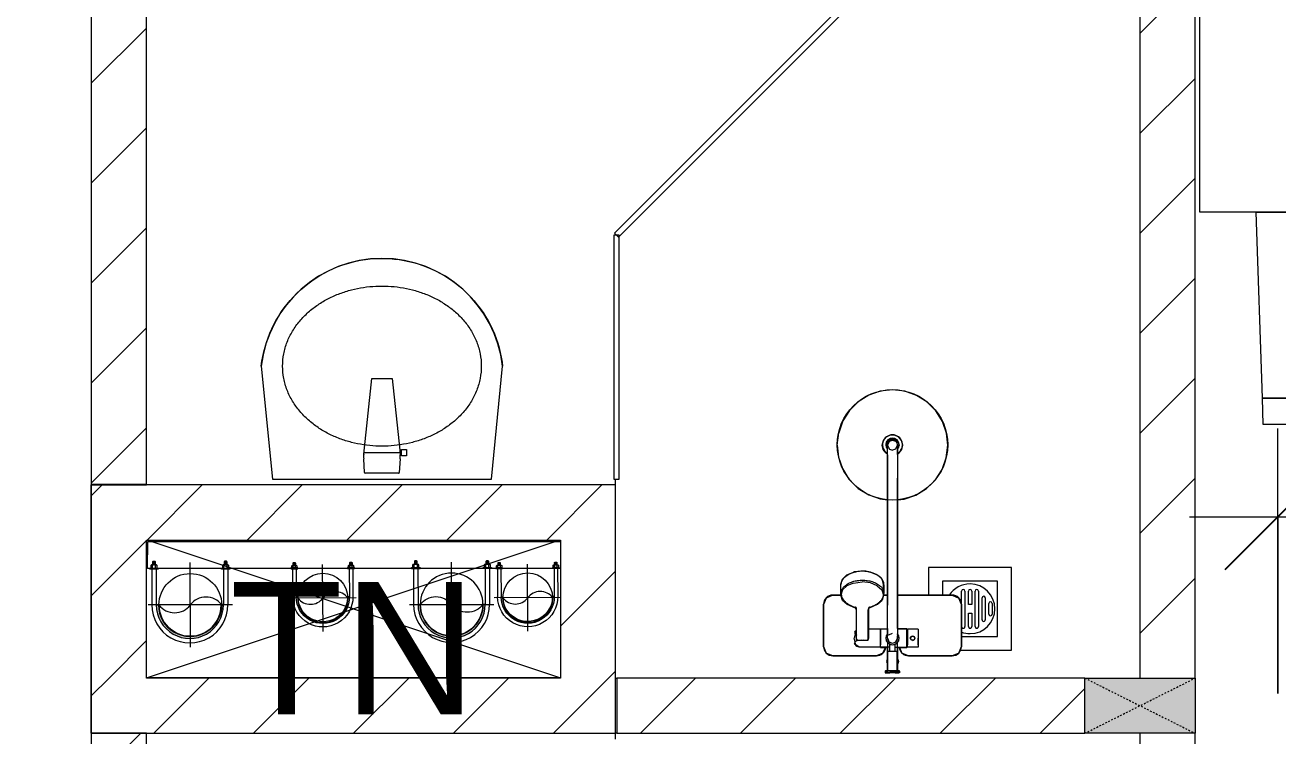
# Model space of a CAD drawing. Header units: millimetres. Extents: x 962 to 239635, y -15958 to 82755.
# Drawn here: x 125683 to 127953, y 37732 to 39020 of the extents above; entities that cross this region are included whole.
import ezdxf

# ---------------------------------------------------------------- set-up
doc = ezdxf.new("R2010")
doc.units = ezdxf.units.MM
doc.linetypes.add('Dash', pattern=[6, 3, -3])
doc.linetypes.add('IMPORT-CENTER _2_', pattern=[40.64, 25.4, -5.08, 5.08, -5.08])
for name, color, linetype, lineweight in [('0-1', 7, 'Continuous', 5), ('0-2', 250, 'Continuous', 9), ('A-ANNO-DIMS', 211, 'Continuous', 9), ('A-ANNO-DIMS-160', 211, 'Continuous', 9), ('A-FLOR-1', 250, 'Continuous', 9), ('A-FLOR-2', 9, 'Continuous', 9), ('A-GLAZ-CURT-1', 254, 'Continuous', 9), ('A-GLAZ-CURT-2', 9, 'Continuous', 9), ('A-WALL-1', 253, 'Continuous', 18), ('A-WALL-3', 113, 'Continuous', 18), ('A-WALL-PATT-1', 10, 'Continuous', 9), ('A-WALL-PATT-2', 111, 'Continuous', 9), ('G-ANNO-TEXT-1', 7, 'Continuous', 9), ('G-IMPT', 8, 'Continuous', 9), ('G-IMPT-2', 8, 'IMPORT-CENTER _2_', 9), ('I-FURN-1', 254, 'Continuous', 9), ('M-EQPM', 50, 'Continuous', 9), ('M-EQPM-1', 254, 'Continuous', 9), ('P-SANR-FIXT', 6, 'Continuous', 9), ('P-SANR-FIXT-1', 254, 'Continuous', 9), ('S-COLS', 52, 'Continuous', 9), ('S-COLS-3', 254, 'Continuous', 9), ('S-COLS-4', 253, 'Continuous', 18), ('S-COLS-HDLN-1', 9, 'Dash', 9)]:
    doc.layers.add(name, color=color, linetype=linetype, lineweight=lineweight)
doc.styles.add('Arial_10', font='arial_0.ttf', dxfattribs={"height": 240})
doc.styles.add('UTM Avo', font='UTM Avo.ttf', dxfattribs={"width": 0.9, "height": 400})
doc.dimstyles.new('1_Dim_chi_tiet_2_5', dxfattribs={"dimscale": 304.8, "dimtxt": 399.720379, "dimasz": 0.629921, "dimexe": 0.524934, "dimexo": 0.0625, "dimgap": 0.052493, "dimtad": 1, "dimdec": 0, "dimrnd": 5, "dimzin": 0, "dimdsep": 46, "dimtxsty": 'UTM Avo', "dimblk1": 'OBLIQUE', "dimblk2": 'OBLIQUE', "dimsah": 1, "dimcen": 0.09, "dimdle": 0.524934, "dimazin": 0, "dimtfac": 1, "dimtdec": 4, "dimtix": 1, "dimtmove": 0, "dimatfit": 3, "dimfxl": 1.049869, "dimfxlon": 1, "dimtvp": 1, "dimtolj": 1, "dimtzin": 0, "dimarcsym": 2})
doc.dimstyles.new('1_Dim_chi_tiet_2_5_1', dxfattribs={"dimscale": 304.8, "dimtxt": 399.720379, "dimasz": 0.629921, "dimexe": 0.524934, "dimexo": 0.0625, "dimgap": 0.052493, "dimtad": 1, "dimdec": 0, "dimrnd": 5, "dimzin": 0, "dimdsep": 46, "dimtxsty": 'UTM Avo', "dimblk1": 'OBLIQUE', "dimblk2": 'OBLIQUE', "dimsah": 1, "dimcen": 0.09, "dimdle": 0.524934, "dimazin": 0, "dimtfac": 1, "dimtdec": 4, "dimtix": 1, "dimtmove": 0, "dimatfit": 3, "dimfxl": 1.049869, "dimfxlon": 1, "dimtvp": 1, "dimtolj": 1, "dimtzin": 0, "dimarcsym": 2})
pattern_1 = [(45, (0, 0), (-90.50967, 90.50967), [])]
pattern_2 = [(45, (61750.9, 0), (-90.50967, 90.50967), [])]

# ---------------------------------------------------------------- blocks, each defined once
blk = doc.blocks.new('NCV_TKTC_KET CAU_rvt-1-TKCS_MB TẦNG 2')
at = {"layer": 'A-FLOR-1'}
blk.add_line((64902.6, 37837.4), (64152.6, 37837.4), dxfattribs=at)
blk = doc.blocks.new('93925000_0001 - 93925000_top_dwg_93925000_T-348115-TKCS_MB TẦNG 2')
at = {"layer": 'P-SANR-FIXT'}
for p, q in [((-29.3, -30.4), (-108, -30.4)), ((29.3, -30.4), (108, -30.4)), ((-125, -47.4), (-125, -123.4)), ((-46.3, -78.4), (-46.3, -46.7)), ((-27.2, -47.1), (-26.1, -47.1)), ((-9, -412.5), (-9, -62.5)), ((9, -62.5), (9, -412.5)), ((21.5, -45.9), (60.6, -46.7)), ((43, -64.7), (43, -117.7)), ((65.8, -117.7), (65.8, -64.7)), ((125, -47.4), (125, -123.4)), ((-27.2, -77.9), (-26.1, -77.9)), ((43, -78.7), (21.5, -79.2)), ((42.7, -117.9), (42.7, -117.9)), ((43.2, -117.6), (43.2, -117.5)), ((65.6, -117.5), (65.6, -117.6)), ((66.1, -117.9), (66.1, -117.9)), ((-108, -140.4), (-9, -140.4)), ((9, -140.4), (16.1, -140.4)), ((15.4, -159.1), (15.8, -143.3)), ((108, -140.4), (92.7, -140.4)), ((93, -143.3), (93.4, -159.1))]:
    blk.add_line(p, q, dxfattribs=at)
at = {"layer": 'P-SANR-FIXT', "flags": 128}
for points in [[(-45.8, -46.1), (-27.2, -46.1), (-27.2, -78.9), (-45.8, -78.9)], [(-26.1, -46), (-26.1, -78.9), (-9, -79)], [(21.5, -47.4), (21.5, -79.1), (9, -79)]]:
    blk.add_lwpolyline(points, dxfattribs=at)
at = {"layer": 'P-SANR-FIXT'}
for centre, radius in [((-36.5, -62.5), 3.95), ((0, -412.5), 100)]:
    blk.add_circle(centre, radius, dxfattribs=at)
for centre, radius, start, end in [((-108, -47.4), 17, 90, 180), ((-29.3, -47.4), 17, 4.7626, 90), ((29.3, -47.4), 17, 90, 175.2374), ((108, -47.4), 17, 360, 90), ((-45.8, -46.6), 0.5, 90, 180), ((0, -62.5), 12, 318.5904, 221.4096), ((0, -62.5), 9, 90, 180.0008), ((0, -62.5), 9, 360, 90), ((45.7, -61.8), 2.59, 155.1929, 175.7071), ((45.9, -61.8), 2.75, 130.8294, 155.1929), ((46.1, -62.1), 3.08, 110.5459, 130.8294), ((54.4, -334.8), 275.9, 88.2683, 91.7343), ((59.7, -57.1), 10.5, 38.6491, 85.492), ((-11.1, -67.1), 76.9, 1.7693, 4.1075), ((-45.8, -78.4), 0.5, 180, 270), ((65.2, -72.4), 3.46, 323.2522, 79.3541), ((-108, -123.4), 17, 180, 270), ((37.1, -144.9), 21.6, 151.4775, 157.9654), ((39.3, -146.1), 24, 145.4892, 151.4815), ((41.5, -147.6), 26.8, 139.9517, 145.4927), ((43.6, -149.4), 29.5, 134.7867, 139.9744), ((46.2, -152), 33.2, 130.0223, 134.7808), ((47.7, -153.8), 35.5, 125.4414, 130.0144), ((49.9, -156.8), 39.2, 121.1773, 125.4365), ((50.6, -157.9), 40.5, 119.697, 121.1761), ((51, -158.7), 41.5, 117.0276, 119.7085), ((52.2, -161.1), 44.1, 113.3199, 117.0258), ((51.7, -159.9), 42.8, 109.7779, 113.2977), ((52.5, -162.2), 45.2, 106.1472, 109.7766), ((53.2, -164.5), 47.7, 103.9355, 106.1665), ((39.1, -108.2), 10.4, 284.3956, 285.5116), ((40.8, -114.2), 4.19, 285.5116, 289.9665), ((40.2, -112.5), 6, 289.9665, 292.7061), ((41.4, -115.3), 2.96, 292.7061, 296.5405), ((41.3, -115.1), 3.16, 296.9591, 300.8286), ((41.8, -115.8), 2.26, 300.8286, 305.287), ((42.1, -116.4), 1.64, 305.287, 309.9326), ((42.6, -116.9), 0.906, 309.9326, 315.24), ((66.5, -116.6), 1.39, 229.6335, 235.1234), ((66.3, -116.8), 1.08, 225.1702, 229.6335), ((67.3, -115.4), 2.79, 235.1234, 238.7439), ((67.2, -115.6), 2.6, 238.7439, 243.4573), ((67.8, -114.4), 3.89, 243.9189, 246.8313), ((68.1, -113.8), 4.52, 246.843, 250.4792), ((68.3, -113.2), 5.24, 250.478, 254.0406), ((68.5, -112.7), 5.75, 254.0357, 256.0561), ((55.4, -165.2), 48.4, 73.8659, 76.0481), ((56.2, -162.4), 45.5, 70.241, 73.86), ((57.4, -159.2), 42.1, 66.6693, 70.2637), ((56.5, -161.3), 44.3, 62.9815, 66.6728), ((58, -158.4), 41.1, 60.2783, 62.9855), ((57.7, -158.9), 41.7, 58.8444, 60.2824), ((59.2, -156.4), 38.7, 54.5377, 58.8482), ((60.9, -154), 35.8, 50.0034, 54.5405), ((62.8, -151.7), 32.8, 45.1921, 50.0042), ((65, -149.6), 29.8, 40.0487, 45.1896), ((87.6, -128.4), 1.5, 180, 187.5386), ((87.6, -128.4), 1.5, 258.6057, 270), ((67.2, -147.7), 26.8, 34.5125, 40.0422), ((69.4, -146.2), 24.2, 28.5363, 34.4919), ((73.8, -143.9), 19.2, 21.6374, 28.9183), ((108, -123.4), 17, 270, 360), ((32.6, -143.6), 16.9, 172.414, 179.1297), ((33.7, -143.7), 17.9, 164.9525, 172.4168), ((35.2, -144.2), 19.5, 157.9614, 164.9563), ((71.2, -145), 22.1, 15.4436, 21.6374), ((76.8, -143.4), 16.2, 7.1859, 15.4436), ((73.9, -143.8), 19.1, 1.2699, 7.1859), ((32.7, -159), 17.3, 181.3198, 222.2619), ((76, -159), 17.4, 317.3098, 358.6393), ((54.2, -123), 60.6, 259.1395, 270.1494), ((54.2, -119.5), 64.1, 270.1494, 280.3637), ((0, -412.5), 18, 120.2491, 59.7509), ((0, -412.5), 12.2, 137.7946, 42.2054), ((0, -412.5), 9, 180, 0)]:
    blk.add_arc(centre, radius, start, end, dxfattribs=at)
for points, degree in [([(-12.9, 0), (-12.9, -1.5), (-12.9, -3)], 2), ([(12.9, 0), (0, 0), (-12.8, 0)], 2), ([(12.8, 0), (12.9, 0), (12.9, 0)], 2), ([(12.9, 0), (12.9, -1.5), (12.9, -3)], 2), ([(-12.9, -3), (0, -3), (12.8, -3)], 2), ([(-12.8, -3), (-12.9, -3), (-12.9, -3)], 2), ([(-8.5, -3.8), (-8.5, -20.9), (-8.5, -38)], 2), ([(8.5, -3.8), (8.5, -20.9), (8.5, -38)], 2), ([(-8.5, -38), (0, -38), (8.5, -38)], 2), ([(-5, -38), (-5, -44.8), (-5, -51.6)], 2), ([(5, -38), (5, -44.8), (5, -51.6)], 2), ([(-5, -46), (-15.5, -46), (-26.1, -46)], 2), ([(5, -46), (13.3, -46), (21.5, -46)], 2), ([(43.2, -61.6), (43.1, -62.2), (43.3, -62.8), (43, -63.5), (43, -64.1), (43, -64.7)], 5), ([(46.1, -59), (45.8, -59), (45.6, -59), (45.4, -59.1), (45.2, -59.1), (45, -59.2)], 5), ([(65.6, -61.6), (65.6, -60.8), (65.5, -60), (64.3, -59), (63.5, -59), (62.7, -59)], 5), ([(42.8, -182.5), (33, -180.6), (24.7, -176.4), (19.9, -170.7)], 3), ([(88.8, -170.8), (83.9, -176.5), (75.6, -180.7), (65.8, -182.5)], 3)]:
    blk.add_open_spline(points, degree=degree, dxfattribs=at)
for points, weights in [([(-9.3, -3), (-8.5, -3), (-8.5, -3.8)], [1, 0.707106775639, 1]), ([(9.3, -3), (8.5, -3), (8.5, -3.8)], [1, 0.707106765177, 1]), ([(21.5, -45.9), (21.5, -45.7), (21.5, -47.4)], [0.874147445041, 0.908470869121, 1]), ([(67.9, -74.4), (66.9, -75.7), (65.8, -76.4)], [1, 0.991614392871, 1]), ([(54.4, -167.3), (15.8, -167.3), (15.8, -143.6)], [1, 0.707106781187, 1]), ([(93, -143.6), (93, -167.3), (54.4, -167.3)], [1, 0.707106781187, 1])]:
    blk.add_rational_spline(points, weights, degree=2, dxfattribs=at)
blk.add_open_spline([(68, -50.6), (68.4, -51.1), (68.6, -51.7), (68.7, -53.5), (68.2, -54.7), (66.1, -57), (64.6, -58.1), (62.7, -59)], degree=3, knots=[0.3623591, 0.3623591, 0.3623591, 0.3623591, 0.4991435, 0.4991435, 0.7494159, 0.7494159, 0.9564651, 0.9564651, 0.9564651, 0.9564651], dxfattribs=at)
blk = doc.blocks.new('93925000_0001 - 93925000_top_dwg-348114-TKCS_MB TẦNG 2')
blk.add_blockref('93925000_0001 - 93925000_top_dwg_93925000_T-348115-TKCS_MB TẦNG 2', (0, 0))
blk = doc.blocks.new('93925000_0001 - 93925000_3D_low_dwg-348120-TKCS_MB TẦNG 2')
at = {"layer": 'P-SANR-FIXT'}
for p, q in [((-13, 0.4), (-12.1, 0.4)), ((-13, 0.4), (-11.6, 0.4)), ((-13, -2.4), (-13, 0.4)), ((-12.1, 0.4), (-9.1, 0.4)), ((-8, 0.4), (-11.6, 0.4)), ((-9.1, 0.4), (-5, 0.4)), ((-5, 0.4), (-8, 0.4)), ((-5, 0.4), (0, 0.4)), ((0, 0.4), (5.1, 0.4)), ((5.1, 0.4), (9, 0.4)), ((8.2, 0.4), (5.1, 0.4)), ((11.6, 0.4), (8.2, 0.4)), ((9, 0.4), (12, 0.4)), ((13, 0.4), (11.6, 0.4)), ((12, 0.4), (13, 0.4)), ((13, -2.4), (13, 0.4)), ((-13, -2.4), (-13, 0)), ((-12.1, -2.4), (-13, -2.4)), ((-13, -2.4), (-11.6, -2.4)), ((-12.1, -2.4), (-13, -2.4)), ((-13, -2.4), (-11.6, -2.4)), ((-9.1, -2.4), (-12.1, -2.4)), ((-9.1, -2.4), (-12.1, -2.4)), ((-11.6, -2.4), (-8.5, -2.4)), ((-11.6, -2.4), (-8.9, -2.4)), ((-11.1, -20.1), (-8.9, -14.6)), ((-8.9, -25.2), (-11.1, -20.1)), ((-5, -2.4), (-9.1, -2.4)), ((-8.9, -45.6), (-8.9, -2.4)), ((-6.1, -2.4), (-8.5, -2.4)), ((-8.5, -53.6), (-8.5, -2.4)), ((0, -2.4), (-5, -2.4)), ((5.1, -2.4), (0, -2.4)), ((5.1, -2.4), (9, -2.4)), ((6.1, -2.4), (8.5, -2.4)), ((11.6, -2.4), (8.5, -2.4)), ((8.5, -2.4), (8.5, -53.6)), ((8.9, -2.4), (8.9, -45.6)), ((11.6, -2.4), (8.9, -2.4)), ((11.1, -20.1), (8.9, -15)), ((8.9, -25.6), (11.1, -20.1)), ((9, -2.4), (12, -2.4)), ((9, -2.4), (12, -2.4)), ((13, -2.4), (11.6, -2.4)), ((13, -2.4), (11.6, -2.4)), ((12, -2.4), (13, -2.4)), ((12, -2.4), (13, -2.4)), ((13, -2.4), (13, 0)), ((-125, -47), (-120, -35)), ((-120, -35), (-125, -47)), ((-120, -35), (-108, -30)), ((-108, -30), (-120, -35)), ((-108, -30), (-29.2, -30)), ((-29.2, -30), (-108, -30)), ((-29.2, -30), (-17.2, -35)), ((-17.2, -35), (-29.2, -30)), ((-17.2, -35), (-12.8, -45.6)), ((-12.8, -45.6), (-17.2, -35)), ((17.2, -35), (12.8, -45.6)), ((12.8, -45.6), (17.2, -35)), ((17.2, -35), (29.2, -30)), ((17.2, -35), (29.2, -30)), ((29.2, -30), (108, -30)), ((108, -30), (29.2, -30)), ((108, -30), (120, -35)), ((120, -35), (108, -30)), ((120, -35), (125, -47)), ((125, -47), (120, -35)), ((-125, -123), (-125, -47)), ((-125, -47), (-125, -123)), ((-46.3, -45.7), (-27.2, -45.6)), ((-46.3, -46.9), (-46.3, -45.7)), ((-46.3, -45.7), (-46.3, -46.9)), ((-46.3, -50.5), (-46.3, -46.9)), ((-46.3, -50.5), (-46.3, -56.1)), ((-46.3, -56.1), (-46.3, -62.1)), ((-46.3, -68.1), (-46.3, -62.1)), ((-40.5, -62.1), (-39.4, -59.4)), ((-40.5, -62.1), (-39.3, -64.9)), ((-36.6, -58.1), (-39.4, -59.4)), ((-36.5, -66.1), (-39.3, -64.9)), ((-36.6, -58.1), (-33.6, -59.3)), ((-33.6, -64.8), (-36.5, -66.1)), ((-33.6, -59.3), (-32.5, -62.1)), ((-33.6, -64.8), (-32.5, -62.1)), ((-27.2, -46.8), (-27.2, -45.6)), ((-27.2, -46.8), (-27.2, -50.4)), ((-27.2, -56), (-27.2, -50.4)), ((-27.2, -62.1), (-27.2, -56)), ((-27.2, -68.2), (-27.2, -62.1)), ((-26.1, -46.8), (-26.1, -45.6)), ((-8.5, -45.6), (-26.1, -45.6)), ((-26.1, -46.8), (-26.1, -50.4)), ((-26.1, -56), (-26.1, -50.4)), ((-26.1, -62.1), (-26.1, -56)), ((-26.1, -68.2), (-26.1, -62.1)), ((-11.1, -57.5), (-12, -62.1)), ((-11.2, -57.7), (-12, -62.1)), ((-12, -62.1), (-11.2, -66.5)), ((-12, -62.1), (-11.2, -66.5)), ((-8.5, -53.6), (-11.2, -57.7)), ((-8.5, -53.6), (-11.2, -57.7)), ((-11.1, -57.5), (-11.2, -57.7)), ((-11.1, -66.7), (-11.2, -66.5)), ((-11.2, -66.5), (-9, -69.8)), ((-11.1, -66.7), (-9, -69.9)), ((-5.4, -54.9), (-9, -62.1)), ((-9, -62.1), (-9, -66.3)), ((-9, -79.5), (-9, -66.3)), ((-4.4, -50.9), (-8.5, -53.6)), ((-4.4, -50.9), (-8.5, -53.6)), ((0, -53.1), (-5.4, -54.9)), ((-4.6, -51), (-4.4, -50.9)), ((0, -50.1), (-4.4, -50.9)), ((4.4, -50.9), (0, -50.1)), ((2.5, -54.1), (0, -53.1)), ((4.4, -50.9), (4.6, -51)), ((4.4, -50.9), (8.5, -53.6)), ((4.4, -50.9), (8.5, -53.6)), ((9, -62.1), (6.4, -55.7)), ((9, -62.1), (7.9, -59.4)), ((21.5, -45.6), (8.5, -45.6)), ((11.1, -57.5), (8.5, -53.6)), ((11.2, -57.7), (8.5, -53.6)), ((11.2, -57.7), (8.5, -53.6)), ((9, -62.1), (9, -66.5)), ((9, -79.6), (9, -66.5)), ((9, -69.8), (11.2, -66.5)), ((9, -69.8), (11.2, -66.5)), ((9, -69.8), (11.1, -66.7)), ((11.1, -57.5), (11.2, -57.7)), ((11.1, -66.7), (12, -62.1)), ((11.1, -66.7), (11.2, -66.5)), ((12, -62.1), (11.2, -57.7)), ((12, -62.1), (11.2, -57.7)), ((11.2, -66.5), (12, -62.1)), ((21.5, -45.6), (60.6, -46.1)), ((21.5, -46.8), (21.5, -45.6)), ((21.5, -46.8), (21.5, -50.4)), ((21.5, -56), (21.5, -50.4)), ((21.5, -62.1), (21.5, -56)), ((21.5, -68.2), (21.5, -62.1)), ((43.3, -68.3), (43.8, -62.2)), ((43.3, -68.3), (44.3, -66.3)), ((44.3, -58.6), (44.2, -112.9)), ((65.4, -58.6), (44.3, -58.6)), ((52.7, -58.6), (54.8, -57.9)), ((54.8, -57.9), (56.9, -58.6)), ((60.6, -46.1), (66.7, -50.3)), ((65.4, -58.6), (65.4, -112.9)), ((66.3, -68.3), (65.4, -66.3)), ((66.3, -68.3), (65.5, -58.6)), ((66.7, -50.3), (69.5, -62.1)), ((66.7, -73.9), (69.5, -62.1)), ((125, -47), (125, -123)), ((125, -123), (125, -47)), ((-46.3, -73.7), (-46.3, -68.1)), ((-46.3, -77.3), (-46.3, -73.7)), ((-46.3, -78.5), (-46.3, -77.3)), ((-46.3, -78.5), (-46.3, -77.3)), ((-46.3, -78.5), (-27.2, -78.6)), ((-27.2, -73.8), (-27.2, -68.2)), ((-27.2, -77.4), (-27.2, -73.8)), ((-27.2, -78.6), (-27.2, -77.4)), ((-26.1, -73.8), (-26.1, -68.2)), ((-26.1, -77.4), (-26.1, -73.8)), ((-26.1, -78.6), (-26.1, -77.4)), ((-26.1, -78.6), (-9, -78.6)), ((-9, -79.5), (-9, -94.5)), ((6.4, -68.5), (0, -71.1)), ((9, -78.6), (21.5, -78.6)), ((9, -79.6), (9, -94.6)), ((21.5, -73.8), (21.5, -68.2)), ((21.5, -77.4), (21.5, -73.8)), ((21.5, -78.6), (21.5, -77.4)), ((21.5, -78.6), (44.3, -78.3)), ((44.3, -70.3), (43.3, -68.3)), ((65.4, -70.2), (66.3, -68.3)), ((-9, -94.5), (-9, -122.1)), ((9, -94.6), (9, -122.1)), ((44.2, -112.9), (42.7, -116.4)), ((65.4, -112.9), (67, -116.4)), ((-120, -135), (-125, -123)), ((-125, -123), (-120, -135)), ((-108, -140), (-120, -135)), ((-120, -135), (-108, -140)), ((-9, -122.1), (-9, -352.1)), ((9, -352.1), (9, -122.1)), ((16, -140.4), (19, -131.1)), ((27.2, -123.6), (19, -131.1)), ((42.7, -116.4), (27.2, -123.6)), ((67, -116.4), (82.2, -123.4)), ((82.2, -123.4), (90.4, -130.7)), ((90.4, -130.7), (93.7, -140.4)), ((108, -140), (120, -135)), ((108, -140), (120, -135)), ((125, -123), (120, -135)), ((120, -135), (125, -123)), ((-8.8, -140), (-108, -140)), ((-108, -140), (-8.8, -140)), ((16.1, -140), (8.8, -140)), ((8.8, -140), (16.1, -140)), ((16, -140.4), (16, -160.1)), ((19.3, -150.1), (16, -140.4)), ((27.5, -157.3), (19.3, -150.1)), ((27.5, -157.3), (39.8, -162.4)), ((70.6, -162.2), (82.5, -157.2)), ((90.7, -149.6), (82.5, -157.2)), ((90.7, -149.6), (93.7, -140.4)), ((108, -140), (93.6, -140)), ((93.6, -140), (108, -140)), ((93.7, -140.4), (93.7, -160.1)), ((16, -160.1), (18.8, -169)), ((19.3, -169.7), (16, -160.1)), ((25.5, -175.3), (19.3, -169.7)), ((39.8, -182), (27.5, -177)), ((39.8, -162.4), (54.8, -164.2)), ((70.6, -162.2), (54.8, -164.2)), ((82.5, -176.8), (70.6, -181.9)), ((82.2, -177), (79.6, -178.1)), ((90.7, -169.3), (82.5, -176.8)), ((90.6, -169.4), (88.2, -171.6)), ((93.7, -160.1), (90.7, -169.3)), ((39.6, -182), (54.8, -183.9)), ((39.8, -182), (54.8, -183.9)), ((54.8, -183.9), (70.6, -181.9)), ((54.8, -183.9), (69.3, -182.2)), ((-21.4, -314.2), (-42.5, -321.4)), ((-9, -312.8), (-21.4, -314.2)), ((22.5, -314.4), (9, -312.9)), ((43, -321.6), (22.5, -314.4)), ((-61.8, -333.3), (-77.7, -348.9)), ((-42.5, -321.4), (-61.8, -333.3)), ((61.9, -333.3), (43, -321.6)), ((78.8, -350.3), (61.9, -333.3)), ((-77.7, -348.9), (-89.8, -367.9)), ((-9, -374.4), (-9, -352.1)), ((9, -374.3), (9, -352.1)), ((90.5, -369.3), (78.8, -350.3)), ((-89.8, -367.9), (-97.3, -388.9)), ((-9, -394.7), (-9, -374.4)), ((9, -394.5), (9, -374.3)), ((97.6, -390.1), (90.5, -369.3)), ((-97.3, -388.9), (-100, -411.9)), ((-16.7, -404), (-18.5, -411.9)), ((-11.8, -397.7), (-16.7, -404)), ((-12, -411.9), (-9, -404.4)), ((-9, -396.3), (-11.8, -397.7)), ((-9, -394.7), (-9, -407.6)), ((-5.4, -404.7), (-9, -411.9)), ((-9, -407.6), (-9, -411.9)), ((-5.4, -404.7), (-6.3, -405.5)), ((-5.4, -404.7), (0, -402.9)), ((5.4, -404.7), (0, -402.9)), ((9, -411.9), (5.4, -404.7)), ((5.4, -404.7), (6.2, -405.4)), ((9, -394.5), (9, -407.4)), ((11.7, -397.6), (9, -396.3)), ((12, -411.9), (9, -404.9)), ((9, -411.9), (9, -407.4)), ((11.7, -397.6), (16.7, -403.7)), ((11.7, -397.6), (16.7, -403.7)), ((16.7, -403.7), (18.5, -411.9)), ((16.7, -403.7), (18.5, -411.9)), ((100, -411.9), (97.6, -390.1)), ((-100, -411.9), (-97.6, -433.8)), ((-18.5, -411.9), (-18.5, -411.9)), ((-18.5, -411.9), (-16.5, -420.1)), ((-16.5, -420.1), (-11.3, -426.5)), ((-8.3, -420.6), (-12, -411.9)), ((-11.3, -426.5), (-3.9, -430)), ((-9, -411.9), (-9, -411.9)), ((0, -423.9), (-8.3, -420.6)), ((-5.4, -419.1), (-6.2, -418.4)), ((0, -420.9), (-5.4, -419.1)), ((0, -420.9), (-5.4, -419.1)), ((-3.9, -430), (4.1, -429.9)), ((5.4, -419.1), (0, -420.9)), ((5.4, -419.1), (0, -420.9)), ((8.7, -420.2), (0, -423.9)), ((4.1, -429.9), (11.7, -426.2)), ((5.4, -419.1), (9, -411.6)), ((5.4, -419.1), (9, -411.9)), ((6.2, -418.4), (5.4, -419.1)), ((8.7, -420.2), (12, -411.9)), ((9, -411.6), (9, -411.9)), ((16.5, -420.1), (11.7, -426.2)), ((18.5, -411.9), (16.5, -420.1)), ((18.5, -411.9), (18.5, -411.9)), ((100, -411.9), (97.5, -433.9)), ((-97.6, -433.8), (-90.5, -454.4)), ((89.8, -455.8), (97.5, -433.9)), ((-90.5, -454.4), (-78.4, -473.9)), ((-78.4, -473.9), (-62.2, -490.2)), ((61.9, -490.4), (78, -474.5)), ((78, -474.5), (89.8, -455.8)), ((-62.2, -490.2), (-43.5, -501.9)), ((42.9, -502.2), (61.9, -490.4)), ((-43.5, -501.9), (-22.2, -509.4)), ((-22.2, -509.4), (-0.1, -511.9)), ((-0.1, -511.9), (22.1, -509.4)), ((22.1, -509.4), (42.9, -502.2))]:
    blk.add_line(p, q, dxfattribs=at)
blk = doc.blocks.new('93925000_0001 - FMM 93925000-348244-TKCS_MB TẦNG 2')
for name in ['93925000_0001 - 93925000_3D_low_dwg-348120-TKCS_MB TẦNG 2', '93925000_0001 - 93925000_top_dwg-348114-TKCS_MB TẦNG 2']:
    blk.add_blockref(name, (0, 0))
blk = doc.blocks.new('bonruatreo - Chậu rửa-V8-TKCS_MB TẦNG 2')
at = {"layer": 'P-SANR-FIXT-1'}
for p, q in [((198.4, 0), (-198.4, 0)), ((165, 0), (-165, 0)), ((218.6, -205), (198.4, 0)), ((-198.4, 0), (-218.6, -205)), ((-33, -37.3), (-31.4, -12.2)), ((-30.2, -11), (30.2, -11)), ((31.4, -12.2), (33, -37.3)), ((-44.7, -42.8), (-35.6, -42.8)), ((-44.7, -54.2), (-44.7, -42.8)), ((-35.6, -42.8), (-35.6, -44.2)), ((-35.6, -44.2), (-33.1, -44.2)), ((-35.6, -44.2), (-35.6, -52.9)), ((-32.2, -52.9), (-33.1, -44.2)), ((-35.6, -54.2), (-44.7, -54.2)), ((-35.6, -52.9), (-35.6, -54.2)), ((-32.2, -52.9), (-35.6, -52.9)), ((32.7, -48.5), (-32.7, -48.5)), ((-18.5, -182.5), (-32.2, -52.9)), ((33, -45.4), (18.5, -182.5)), ((18.5, -182.5), (-18.5, -182.5))]:
    blk.add_line(p, q, dxfattribs=at)
at = {"layer": 'P-SANR-FIXT-1', "flags": 128}
blk.add_lwpolyline([(218.6, -205), (217.4, -213.7), (215.9, -222.4), (214, -231), (211.8, -239.5), (209.3, -247.9), (206.4, -256.2), (203.2, -264.4), (199.6, -272.5), (195.8, -280.4), (191.6, -288.1), (187.1, -295.7), (182.3, -303.1), (177.3, -310.3), (171.9, -317.3), (166.3, -324.1), (160.4, -330.6), (154.2, -336.9), (147.8, -342.9), (141.2, -348.7), (134.3, -354.2), (127.3, -359.4), (120, -364.4), (112.5, -369), (104.9, -373.4), (97.1, -377.4), (89.1, -381.2), (81, -384.6), (72.7, -387.6), (64.4, -390.4), (55.9, -392.8), (47.3, -394.8), (38.7, -396.6), (30, -397.9), (21.3, -399), (12.5, -399.6), (3.7, -400), (-5.1, -399.9), (-13.9, -399.6), (-22.6, -398.8), (-31.4, -397.8), (-40.1, -396.3), (-48.7, -394.5), (-57.2, -392.4), (-65.7, -390), (-74, -387.2), (-82.2, -384.1), (-90.3, -380.6), (-98.3, -376.8), (-106.1, -372.7), (-113.7, -368.3), (-121.1, -363.6), (-128.4, -358.7), (-135.4, -353.4), (-142.2, -347.8), (-148.8, -342), (-155.2, -335.9), (-161.3, -329.6), (-167.2, -323), (-172.8, -316.2), (-178.1, -309.2), (-183.1, -302), (-187.8, -294.6), (-192.2, -287), (-196.4, -279.2), (-200.2, -271.3), (-203.7, -263.2), (-206.8, -255), (-209.7, -246.6), (-212.2, -238.2), (-214.3, -229.7), (-216.1, -221.1), (-217.6, -212.4), (-218.6, -205)], dxfattribs=at)
at = {"layer": 'P-SANR-FIXT-1'}
for centre, radius, start, end in [((-30.1, -12.3), 1.3, 91.2278, 176.4003), ((30.1, -12.3), 1.3, 3.5997, 88.7722), ((5.5, -41.4), 38.7, 173.966, 184.1457), ((-5.5, -41.4), 38.7, 353.966, 6.034), ((0, -180), 220, 186.525, 353.475)]:
    blk.add_arc(centre, radius, start, end, dxfattribs=at)
for points in [[(-180, -205), (-180, -197.6), (-178.6, -182.7), (-172.4, -161.2), (-162.5, -141.1), (-149.4, -123), (-133.8, -107), (-116.1, -93.4), (-96.9, -82.1), (-76.5, -73.2), (-55.2, -66.5), (-33.3, -62.1), (-11.2, -59.9), (11.1, -59.9), (33.3, -62.1), (55.2, -66.5), (76.5, -73.2), (96.9, -82.1), (116.1, -93.4), (133.8, -107.1), (149.5, -123), (162.5, -141.2), (172.4, -161.2), (178.6, -182.7), (180, -197.6), (180, -205)], [(180, -205), (180, -212.4), (178.6, -227.3), (172.4, -248.8), (162.5, -268.8), (149.5, -287), (133.8, -302.9), (116.1, -316.6), (96.9, -327.9), (76.5, -336.8), (55.2, -343.5), (33.3, -347.9), (11.1, -350.1), (-11.2, -350.1), (-33.3, -347.9), (-55.2, -343.5), (-76.5, -336.8), (-96.9, -327.9), (-116.1, -316.6), (-133.8, -303), (-149.4, -287), (-162.5, -268.9), (-172.4, -248.8), (-178.6, -227.3), (-180, -212.4), (-180, -205)]]:
    blk.add_open_spline(points, degree=3, dxfattribs=at)
blk = doc.blocks.new('THU NUOC - THU NUOC-V53-TKCS_MB TẦNG 2')
at = {"layer": 'M-EQPM-1'}
for p, q in [((-66.3, 70.6), (-66.3, -79.4)), ((83.7, 70.6), (-66.3, 70.6)), ((83.7, -22.6), (83.7, 70.6)), ((58.7, 45.6), (-41.3, 45.6)), ((-41.3, 45.6), (-41.3, -54.4)), ((58.7, -19.9), (58.7, 45.6)), ((-11, 23.3), (28.5, 23.3)), ((-1.1, 35.6), (18.5, 35.6)), ((18.5, 29.6), (-1.1, 29.6)), ((-23.3, 10.8), (40.9, 10.8)), ((40.9, 4.8), (-23.3, 4.8)), ((28.5, 17.3), (-11, 17.3)), ((-23.3, -1.2), (0.7, -1.2)), ((0.7, -7.2), (-23.3, -7.2)), ((-23.3, -13.6), (40.9, -13.6)), ((40.9, -19.6), (-23.3, -19.6)), ((0.7, -1.2), (0.7, -7.2)), ((16.7, -1.2), (40.9, -1.2)), ((16.7, -7.2), (16.7, -1.2)), ((40.9, -7.2), (16.7, -7.2)), ((-41.3, -54.4), (-15.8, -54.4)), ((-66.3, -79.4), (-15.8, -79.4))]:
    blk.add_line(p, q, dxfattribs=at)
for centre, radius, start, end in [((8.7, -4.4), 45, 0, 180), ((8.7, -4.4), 45, 0, 180), ((-11, 20.3), 3, 90, 270), ((-1.1, 32.6), 3, 90, 270), ((18.5, 32.6), 3, 270, 90), ((28.5, 20.3), 3, 270, 90), ((-23.3, 7.8), 3, 90, 270), ((40.9, 7.8), 3, 270, 90), ((8.7, -4.4), 45, 180, 236.6547), ((8.7, -4.4), 45, 180, 236.6547), ((-23.3, -4.2), 3, 90, 270), ((-23.3, -16.6), 3, 90, 270), ((40.9, -4.2), 3, 270, 90), ((40.9, -16.6), 3, 270, 90), ((8.7, -4.4), 45, 339.7593, 360), ((8.7, -4.4), 45, 339.7593, 360), ((-11, -29.1), 3, 105, 210)]:
    blk.add_arc(centre, radius, start, end, dxfattribs=at)
blk = doc.blocks.new('System Panel - Glazed-580253-TKCS_MB TẦNG 2')
at = {"layer": 'A-GLAZ-CURT-2'}
for p, q in [((352.2, 5), (-352.2, 5)), ((-352.2, 5), (-352.2, -5)), ((352.2, -5), (352.2, 5)), ((-352.2, -5), (352.2, -5))]:
    blk.add_line(p, q, dxfattribs=at)
blk = doc.blocks.new('System Panel - Glazed-901204-TKCS_MB TẦNG 2')
at = {"layer": 'A-GLAZ-CURT-2'}
for p, q in [((221.2, 5), (-221.2, 5)), ((-221.2, 5), (-221.2, -5)), ((221.2, -5), (221.2, 5)), ((-221.2, -5), (221.2, -5))]:
    blk.add_line(p, q, dxfattribs=at)
blk = doc.blocks.new('G1_SOF - BO TRU - 100x200-746114-TKCS_MB TẦNG 2')
at = {"layer": 'S-COLS'}
blk.add_hatch(color=256, dxfattribs=at).paths.add_polyline_path([(50, -100), (50, 100), (-50, 100), (-50, -100)])
at = {"layer": 'S-COLS-4'}
for p, q in [((-50, 100), (50, 100)), ((-50, -100), (-50, 100)), ((50, 100), (50, -100)), ((50, -100), (-50, -100))]:
    blk.add_line(p, q, dxfattribs=at)
at = {"layer": 'S-COLS-HDLN-1'}
for p, q in [((50, -100), (-50, 100)), ((-50, -100), (50, 100))]:
    blk.add_line(p, q, dxfattribs=at)
blk = doc.blocks.new('RES_BAN AN 1 - RES_BAN AN 1-885813-TKCS_MB TẦNG 2')
at = {"layer": 'I-FURN-1'}
for p, q in [((425, 1275), (425, 0)), ((425, 102.3), (425, 549.7)), ((761.9, 538.5), (761.9, 113.5)), ((761.9, 113.5), (761.9, 538.5)), ((809.6, 536.9), (809.6, 115.1)), ((761.9, 113.5), (425, 102.3)), ((809.6, 115.1), (761.9, 113.5)), ((425, 0), (-425, 0))]:
    blk.add_line(p, q, dxfattribs=at)
blk = doc.blocks.new('NCV_TKTC_TANG 2_rvt-1-TKCS_MB TẦNG 2')
at = {"layer": 'A-WALL-PATT-1'}
h = blk.add_hatch(dxfattribs=at)
h.set_pattern_fill('FP_1', color=256, style=0, pattern_type=2)
h.set_pattern_definition(pattern_1)
h.paths.add_polyline_path([(64152.6, 38186.9), (64152.6, 40136.9), (64052.6, 40136.9), (64052.6, 38186.9)])
h = blk.add_hatch(dxfattribs=at)
h.set_pattern_fill('FP_1', color=256, style=0, pattern_type=2)
h.set_pattern_definition(pattern_1)
h.paths.add_polyline_path([(65952.6, 35736.9), (66052.6, 35736.9), (66052.6, 37736.9), (65952.6, 37736.9), (65952.6, 35786.2)])
h.paths.add_polyline_path([(65952.6, 37836.9), (66052.6, 37836.9), (66052.6, 40136.9), (65952.6, 40136.9), (65952.6, 38431.7)])
h = blk.add_hatch(dxfattribs=at)
h.set_pattern_fill('FP_1', color=256, style=0, pattern_type=2)
h.set_pattern_definition(pattern_1)
h.paths.add_polyline_path([(65004.6, 37736.9), (65852.6, 37736.9), (65852.6, 37836.9), (65004.6, 37836.9)])
h = blk.add_hatch(dxfattribs=at)
h.set_pattern_fill('FP_1', color=256, style=0, pattern_type=2)
h.set_pattern_definition(pattern_1)
h.paths.add_polyline_path([(64152.6, 35736.9), (64152.6, 35836.9), (64052.6, 35836.9), (64052.6, 35736.9)])
h.paths.add_polyline_path([(64052.6, 36636.9), (64152.6, 36636.9), (64152.6, 37736.9), (64052.6, 37736.9)])
at = {"layer": 'A-FLOR-2'}
for p, q in [((64052.6, 37736.9), (64052.6, 38186.9)), ((65002.6, 38186.9), (65002.6, 38196.9)), ((65002.6, 37836.9), (65004.6, 37836.9)), ((65002.6, 37726.5), (65002.6, 37736.9)), ((65004.6, 37736.9), (65002.6, 37736.9))]:
    blk.add_line(p, q, dxfattribs=at)
at = {"layer": 'A-WALL-1'}
for p, q in [((64052.6, 40136.9), (64052.6, 38186.9)), ((64152.6, 38186.9), (64152.6, 40136.9)), ((65952.6, 40136.9), (65952.6, 37836.9)), ((66052.6, 37836.9), (66052.6, 40136.9)), ((64052.6, 38186.9), (64152.6, 38186.9)), ((65852.6, 37836.9), (65004.6, 37836.9)), ((65004.6, 37836.9), (65004.6, 37736.9)), ((64152.6, 37736.9), (64052.6, 37736.9)), ((64052.6, 37736.9), (64052.6, 36636.9)), ((64152.6, 36636.9), (64152.6, 37736.9)), ((65004.6, 37736.9), (65852.6, 37736.9)), ((65952.6, 37736.9), (65952.6, 35736.9)), ((66052.6, 35736.9), (66052.6, 37736.9))]:
    blk.add_line(p, q, dxfattribs=at)
at = {"layer": 'A-GLAZ-CURT-1'}
for name, p, rotation in [('System Panel - Glazed-580253-TKCS_MB TẦNG 2', (65253.2, 38888.3), 225.0000000000003), ('System Panel - Glazed-901204-TKCS_MB TẦNG 2', (65004.2, 38418.1), 270)]:
    blk.add_blockref(name, p, dxfattribs=dict(at, rotation=rotation))
at = {"layer": 'I-FURN-1', "rotation": 270.0000000000001}
blk.add_blockref('RES_BAN AN 1 - RES_BAN AN 1-885813-TKCS_MB TẦNG 2', (66060.8, 39105.7), dxfattribs=at)
at = {"layer": 'M-EQPM-1', "rotation": 270.0000000000008}
blk.add_blockref('THU NUOC - THU NUOC-V53-TKCS_MB TẦNG 2', (65649.1, 37971.1), dxfattribs=at)
at = {"layer": 'P-SANR-FIXT-1', "rotation": 180}
for name, p in [('bonruatreo - Chậu rửa-V8-TKCS_MB TẦNG 2', (64579.2, 38196.9)), ('93925000_0001 - FMM 93925000-348244-TKCS_MB TẦNG 2', (65504.2, 37846.9))]:
    blk.add_blockref(name, p, dxfattribs=at)
at = {"layer": 'S-COLS-3', "rotation": 270.0000000000007}
blk.add_blockref('G1_SOF - BO TRU - 100x200-746114-TKCS_MB TẦNG 2', (65952.6, 37786.9), dxfattribs=at)
blk = doc.blocks.new('TKTC_XREF_251221_MB TANG 2-7 - TKTC_XREF_260130_MB TANG 2-5_dwg_$cc-4746802-TKCS_MB TẦNG 2')
at = {"layer": 'G-IMPT-2'}
for p, q in [((0, -0.673), (0, 0.673)), ((-0.673, 0), (0.673, 0))]:
    blk.add_line(p, q, dxfattribs=at)
at = {"layer": 'M-EQPM'}
blk.add_circle((0, 0), 0.5, dxfattribs=at)
for centre, radius, start, end in [((0, 0), 0.5, 90, 270), ((0.188, 0.25), 0.313, 126.8699, 233.1301), ((-0.188, -0.25), 0.313, 306.8699, 53.1301)]:
    blk.add_arc(centre, radius, start, end, dxfattribs=at)
blk = doc.blocks.new('TKTC_XREF_251221_MB TANG 2-7 - TKTC_XREF_260130_MB TANG 2-5_dwg_CUM U_DN100-4746799-TKCS_MB TẦNG 2')
at = {"layer": 'G-IMPT'}
blk.add_hatch(color=256, dxfattribs=at).paths.add_polyline_path([(0, 61), (15.8, 58.9), (30.5, 52.8), (43.1, 43.1), (52.8, 30.5), (58.9, 15.8), (61, 0), (58.9, -15.8), (52.8, -30.5), (43.1, -43.1), (30.5, -52.8), (15.8, -58.9), (0, -61), (0, -57), (14.8, -55.1), (28.5, -49.4), (40.3, -40.3), (49.4, -28.5), (55.1, -14.8), (57, 0), (55.1, 14.8), (49.4, 28.5), (40.3, 40.3), (28.5, 49.4), (14.8, 55.1), (0, 57)])
for p, q in [((-79.1, 66.6), (-79.1, 63.4)), ((-76.6, 66.6), (-76.6, 63.4)), ((-74.6, 66.6), (-74.6, 63.4)), ((-72.7, 69.3), (-72.7, 60.7)), ((-66.9, 67.9), (-71.7, 67.9)), ((-66.9, 62.1), (-71.7, 62.1)), ((-65, 69), (0, 69)), ((-79.1, -63.4), (-79.1, -66.6)), ((-76.6, -63.4), (-76.6, -66.6)), ((-74.6, -63.4), (-74.6, -66.6)), ((-72.7, -60.7), (-72.7, -69.3)), ((-66.9, -62.1), (-71.7, -62.1)), ((-66.9, -67.9), (-71.7, -67.9)), ((-65, -69), (0, -69))]:
    blk.add_line(p, q, dxfattribs=at)
at = {"layer": 'G-IMPT', "flags": 128}
for points in [[(-72.7, 67.6), (-78.1, 67.6), (-78.1, 62.4), (-72.7, 62.4)], [(-71.7, 59.2), (-66.9, 59.2), (-66.9, 70.8), (-71.7, 70.8)], [(-66.9, 70.8), (-66.9, 72.7), (-65, 72.7), (-65, 57.3), (-66.9, 57.3), (-66.9, 59.2)], [(-65, 61), (0, 61), (0, 57)], [(-66.9, -59.2), (-66.9, -57.3), (-65, -57.3), (-65, -72.7), (-66.9, -72.7), (-66.9, -70.8)], [(-65, -61), (0, -61), (0, -57)], [(-72.7, -62.4), (-78.1, -62.4), (-78.1, -67.6), (-72.7, -67.6)], [(-71.7, -70.8), (-66.9, -70.8), (-66.9, -59.2), (-71.7, -59.2)]]:
    blk.add_lwpolyline(points, dxfattribs=at)
at = {"layer": 'G-IMPT'}
for centre, radius, start, end in [((-78.1, 66.6), 0.96, 90, 180), ((-78.1, 63.4), 0.96, 180, 270), ((-71.1, 69.3), 1.56, 112.6199, 247.3801), ((-67.9, 65), 4.8, 143.1301, 216.8699), ((-71.1, 60.7), 1.56, 112.6199, 247.3801), ((0, 0), 69, 270, 90), ((0, 0), 61, 270, 90), ((0, 0), 57, 270, 90), ((-78.1, -63.4), 0.96, 90, 180), ((-78.1, -66.6), 0.96, 180, 270), ((-71.1, -60.7), 1.56, 112.6199, 247.3801), ((-67.9, -65), 4.8, 143.1301, 216.8699), ((-71.1, -69.3), 1.56, 112.6199, 247.3801)]:
    blk.add_arc(centre, radius, start, end, dxfattribs=at)
blk = doc.blocks.new('TKTC_XREF_251221_MB TANG 2-7 - TKTC_XREF_260130_MB TANG 2-5_dwg_$cc-4746807-TKCS_MB TẦNG 2')
at = {"layer": 'G-IMPT-2'}
for p, q in [((0, -0.673), (0, 0.673)), ((-0.673, 0), (0.673, 0))]:
    blk.add_line(p, q, dxfattribs=at)
at = {"layer": 'M-EQPM'}
blk.add_circle((0, 0), 0.5, dxfattribs=at)
for centre, radius, start, end in [((0, 0), 0.5, 90, 270), ((0.188, 0.25), 0.313, 126.8699, 233.1301), ((-0.188, -0.25), 0.313, 306.8699, 53.1301)]:
    blk.add_arc(centre, radius, start, end, dxfattribs=at)
blk = doc.blocks.new('TKTC_XREF_251221_MB TANG 2-7 - TKTC_XREF_260130_MB TANG 2-5_dwg_CUM U_DN100-4746796-TKCS_MB TẦNG 2')
at = {"layer": 'G-IMPT'}
blk.add_hatch(color=256, dxfattribs=at).paths.add_polyline_path([(0, 61), (0, 57), (14.8, 55.1), (28.5, 49.4), (40.3, 40.3), (49.4, 28.5), (55.1, 14.8), (57, 0), (55.1, -14.8), (49.4, -28.5), (40.3, -40.3), (28.5, -49.4), (14.8, -55.1), (0, -57), (0, -61), (15.8, -58.9), (30.5, -52.8), (43.1, -43.1), (52.8, -30.5), (58.9, -15.8), (61, 0), (58.9, 15.8), (52.8, 30.5), (43.1, 43.1), (30.5, 52.8), (15.8, 58.9)])
for p, q in [((-72.7, 69.3), (-72.7, 60.7)), ((-65, 69), (0, 69)), ((-79.1, 66.6), (-79.1, 63.4)), ((-76.6, 66.6), (-76.6, 63.4)), ((-74.6, 66.6), (-74.6, 63.4)), ((-66.9, 67.9), (-71.7, 67.9)), ((-66.9, 62.1), (-71.7, 62.1)), ((-79.1, -63.4), (-79.1, -66.6)), ((-76.6, -63.4), (-76.6, -66.6)), ((-74.6, -63.4), (-74.6, -66.6)), ((-72.7, -60.7), (-72.7, -69.3)), ((-66.9, -62.1), (-71.7, -62.1)), ((-66.9, -67.9), (-71.7, -67.9)), ((-65, -69), (0, -69))]:
    blk.add_line(p, q, dxfattribs=at)
at = {"layer": 'G-IMPT', "flags": 128}
for points in [[(-71.7, 59.2), (-66.9, 59.2), (-66.9, 70.8), (-71.7, 70.8)], [(-66.9, 70.8), (-66.9, 72.7), (-65, 72.7), (-65, 57.3), (-66.9, 57.3), (-66.9, 59.2)], [(-72.7, 67.6), (-78.1, 67.6), (-78.1, 62.4), (-72.7, 62.4)], [(-65, 61), (0, 61), (0, 57)], [(-72.7, -62.4), (-78.1, -62.4), (-78.1, -67.6), (-72.7, -67.6)], [(-71.7, -70.8), (-66.9, -70.8), (-66.9, -59.2), (-71.7, -59.2)], [(-66.9, -59.2), (-66.9, -57.3), (-65, -57.3), (-65, -72.7), (-66.9, -72.7), (-66.9, -70.8)], [(-65, -61), (0, -61), (0, -57)]]:
    blk.add_lwpolyline(points, dxfattribs=at)
at = {"layer": 'G-IMPT'}
for centre, radius, start, end in [((-71.1, 69.3), 1.56, 112.6199, 247.3801), ((0, 0), 69, 270, 90), ((-78.1, 66.6), 0.96, 90, 180), ((-78.1, 63.4), 0.96, 180, 270), ((-67.9, 65), 4.8, 143.1301, 216.8699), ((-71.1, 60.7), 1.56, 112.6199, 247.3801), ((0, 0), 61, 270, 90), ((0, 0), 57, 270, 90), ((-78.1, -63.4), 0.96, 90, 180), ((-78.1, -66.6), 0.96, 180, 270), ((-71.1, -60.7), 1.56, 112.6199, 247.3801), ((-67.9, -65), 4.8, 143.1301, 216.8699), ((-71.1, -69.3), 1.56, 112.6199, 247.3801)]:
    blk.add_arc(centre, radius, start, end, dxfattribs=at)
blk = doc.blocks.new('TKTC_XREF_251221_MB TANG 2-7 - TKTC_XREF_260130_MB TANG 2-5_dwg_$cc-4746806-TKCS_MB TẦNG 2')
at = {"layer": 'G-IMPT-2'}
for p, q in [((0, -0.673), (0, 0.673)), ((-0.673, 0), (0.673, 0))]:
    blk.add_line(p, q, dxfattribs=at)
at = {"layer": 'M-EQPM'}
blk.add_circle((0, 0), 0.5, dxfattribs=at)
for centre, radius, start, end in [((0, 0), 0.5, 90, 270), ((0.188, 0.25), 0.313, 126.8699, 233.1301), ((-0.188, -0.25), 0.313, 306.8699, 53.1301)]:
    blk.add_arc(centre, radius, start, end, dxfattribs=at)
blk = doc.blocks.new('TKTC_XREF_251221_MB TANG 2-7 - TKTC_XREF_260130_MB TANG 2-5_dwg_$cc-V160-TKCS_MB TẦNG 2')
at = {"layer": 'G-IMPT-2'}
for p, q in [((0, -0.659), (0, 0.673)), ((-0.673, 0), (0.673, 0))]:
    blk.add_line(p, q, dxfattribs=at)
at = {"layer": 'M-EQPM'}
blk.add_circle((0, 0), 0.5, dxfattribs=at)
for centre, radius, start, end in [((0, 0), 0.5, 90, 270), ((0.188, 0.25), 0.313, 126.8699, 233.1301), ((-0.188, -0.25), 0.313, 306.8699, 53.1301)]:
    blk.add_arc(centre, radius, start, end, dxfattribs=at)
blk = doc.blocks.new('TKTC_XREF_251221_MB TANG 2-7 - TKTC_XREF_251221_MB TANG 2-7-2039446-TKCS_MB TẦNG 2')
at = {"layer": 'M-EQPM'}
for p, q in [((30502.1, 20798.4), (30502.4, 20847.5)), ((30502.4, 20847.5), (31250.1, 20847.5)), ((31250.1, 20798.4), (30502.1, 20798.4))]:
    blk.add_line(p, q, dxfattribs=at)
for name, p, xscale, yscale, zscale, rotation in [('TKTC_XREF_251221_MB TANG 2-7 - TKTC_XREF_260130_MB TANG 2-5_dwg_$cc-4746807-TKCS_MB TẦNG 2', (30579.4, 20732.5), 113.7150000000092, 113.7150000000092, 113.7150000000092, 90.04476088158539), ('TKTC_XREF_251221_MB TANG 2-7 - TKTC_XREF_260130_MB TANG 2-5_dwg_CUM U_DN100-4746796-TKCS_MB TẦNG 2', (30578.5, 20732.5), 0.9975000000000005, 0.9975000000000005, 0.9975000000000005, 270.0467435561337), ('TKTC_XREF_251221_MB TANG 2-7 - TKTC_XREF_260130_MB TANG 2-5_dwg_$cc-4746802-TKCS_MB TẦNG 2', (30819.6, 20745), 90.00000000005132, 90.00000000005132, 90.00000000005132, 90.41977899777609), ('TKTC_XREF_251221_MB TANG 2-7 - TKTC_XREF_260130_MB TANG 2-5_dwg_CUM U_DN100-4746796-TKCS_MB TẦNG 2', (31052.8, 20733.3), 0.9974999999999966, 0.9974999999999966, 0.9974999999999966, 270.0467435564909), ('TKTC_XREF_251221_MB TANG 2-7 - TKTC_XREF_260130_MB TANG 2-5_dwg_$cc-V160-TKCS_MB TẦNG 2', (31190.7, 20745.5), 90.00000000005132, 90.00000000005132, 90.00000000005132, 90.41977899777609)]:
    blk.add_blockref(name, p, dxfattribs=dict(xscale=xscale, yscale=yscale, zscale=zscale, rotation=rotation))
at = {"extrusion": (0, 0, -1)}
for name, p, xscale, yscale, zscale, rotation in [('TKTC_XREF_251221_MB TANG 2-7 - TKTC_XREF_260130_MB TANG 2-5_dwg_CUM U_DN100-4746799-TKCS_MB TẦNG 2', (-30819.6, 20747), 0.7894736842105256, 0.7894736842105256, -0.7894736842105254, 269.580221000629), ('TKTC_XREF_251221_MB TANG 2-7 - TKTC_XREF_260130_MB TANG 2-5_dwg_$cc-4746806-TKCS_MB TẦNG 2', (-31052.8, 20733.3), 113.7150000000092, 113.7150000000092, -113.7150000000092, 89.95325644590794), ('TKTC_XREF_251221_MB TANG 2-7 - TKTC_XREF_260130_MB TANG 2-5_dwg_CUM U_DN100-4746799-TKCS_MB TẦNG 2', (-31190.7, 20747.4), 0.7894736842105256, 0.7894736842105256, -0.7894736842105254, 269.580221000629)]:
    blk.add_blockref(name, p, dxfattribs=dict(at, xscale=xscale, yscale=yscale, zscale=zscale, rotation=rotation))
blk = doc.blocks.new('DIMBLOCK93-TKCS_MB TẦNG 2')
at = {"layer": 'A-ANNO-DIMS-160'}
for p, q in [((127953.5, 37809.1), (127953.5, 38289.1)), ((129043.5, 37809.1), (129043.5, 38289.1)), ((127793.5, 38129.1), (129203.5, 38129.1)), ((127953.5, 38129.1), (127953.5, 37809.1)), ((129043.5, 38129.1), (129043.5, 37809.1))]:
    blk.add_line(p, q, dxfattribs=at)
at = {"layer": 'A-ANNO-DIMS-160', "lineweight": 25}
for p, q in [((127953.5, 38129.1), (128049.5, 38225.1)), ((129043.5, 38129.1), (129139.5, 38225.1)), ((127953.5, 38129.1), (127857.5, 38033.1)), ((129043.5, 38129.1), (128947.5, 38033.1))]:
    blk.add_line(p, q, dxfattribs=at)
at = {"layer": 'A-ANNO-DIMS-160', "color": 0, "insert": (127950.7, 38648.7), "char_height": 400, "width": 1314.636, "attachment_point": 1, "line_spacing_factor": 1.110334, "style": 'UTM Avo'}
blk.add_mtext('1090', dxfattribs=at)
blk = doc.blocks.new('_Oblique')
at = {"color": 0, "linetype": 'ByBlock', "lineweight": -2}
blk.add_line((-0.5, -0.5), (0.5, 0.5), dxfattribs=at)
blk = doc.blocks.new('DIMBLOCK141-TKCS_MB TẦNG 2')
at = {"layer": 'A-ANNO-DIMS-160'}
for p, q in [((127998.5, 37077.7), (127998.5, 37557.7)), ((128998.5, 37077.7), (128998.5, 37557.7)), ((127838.5, 37397.7), (129158.5, 37397.7)), ((127998.5, 37397.7), (127998.5, 37077.7)), ((128998.5, 37397.7), (128998.5, 37077.7))]:
    blk.add_line(p, q, dxfattribs=at)
at = {"layer": 'A-ANNO-DIMS-160', "lineweight": 25}
for p, q in [((127998.5, 37397.7), (128094.5, 37493.7)), ((128998.5, 37397.7), (129094.5, 37493.7)), ((127998.5, 37397.7), (127902.5, 37301.7)), ((128998.5, 37397.7), (128902.5, 37301.7))]:
    blk.add_line(p, q, dxfattribs=at)
at = {"layer": 'A-ANNO-DIMS-160', "color": 0, "insert": (127950.7, 37917.4), "char_height": 400, "width": 1314.636, "attachment_point": 1, "line_spacing_factor": 1.110334, "style": 'UTM Avo'}
blk.add_mtext('1000', dxfattribs=at)
blk = doc.blocks.new('DIMBLOCK318-TKCS_MB TẦNG 2')
at = {"layer": 'A-ANNO-DIMS-160'}
for p, q in [((125630.1, 44496.1), (125630.1, 35577.4)), ((125950.1, 44336.1), (125470.1, 44336.1)), ((125630.1, 44336.1), (125950.1, 44336.1)), ((125950.1, 35737.4), (125470.1, 35737.4)), ((125630.1, 35737.4), (125950.1, 35737.4))]:
    blk.add_line(p, q, dxfattribs=at)
at = {"layer": 'A-ANNO-DIMS-160', "lineweight": 25}
for p, q in [((125630.1, 44336.1), (125534.1, 44432.1)), ((125630.1, 44336.1), (125726.1, 44240.1)), ((125630.1, 35737.4), (125534.1, 35833.4)), ((125630.1, 35737.4), (125726.1, 35641.4))]:
    blk.add_line(p, q, dxfattribs=at)
at = {"layer": 'A-ANNO-DIMS-160', "color": 0, "insert": (125110.5, 39489), "char_height": 400, "width": 1314.636, "attachment_point": 1, "rotation": 90, "line_spacing_factor": 1.110334, "style": 'UTM Avo'}
blk.add_mtext('8600', dxfattribs=at)

msp = doc.modelspace()

# ---------------------------------------------------------------- hatches: boundary and pattern name
at = {"layer": 'A-WALL-PATT-2'}
h = msp.add_hatch(dxfattribs=at)
h.set_pattern_fill('FP_1', color=256, style=0, pattern_type=2)
h.set_pattern_definition(pattern_2)
h.paths.add_polyline_path([(125803.5, 37836.9), (125903.5, 37836.9), (125903.5, 38187.4), (125803.5, 38187.4)])
h = msp.add_hatch(dxfattribs=at)
h.set_pattern_fill('FP_1', color=256, style=0, pattern_type=2)
h.set_pattern_definition(pattern_2)
h.paths.add_polyline_path([(126653.5, 38086.9), (126753.5, 38086.9), (126753.5, 38186.9), (125903.5, 38186.9), (125903.5, 38086.9), (126328.6, 38086.9)])
h = msp.add_hatch(dxfattribs=at)
h.set_pattern_fill('FP_1', color=256, style=0, pattern_type=2)
h.set_pattern_definition(pattern_2)
h.paths.add_polyline_path([(126753.5, 37836.9), (126753.5, 38086.9), (126653.5, 38086.9), (126653.5, 37836.9), (126731.6, 37836.9)])
h = msp.add_hatch(dxfattribs=at)
h.set_pattern_fill('FP_1', color=256, style=0, pattern_type=2)
h.set_pattern_definition(pattern_2)
h.paths.add_polyline_path([(126753.5, 37736.9), (126753.5, 37836.9), (125803.5, 37836.9), (125803.5, 37736.9), (126731.6, 37736.9)])

# ---------------------------------------------------------------- linework, layer by layer
at = {"layer": '0-2'}
for p, q in [((125903.5, 37837.4), (126651, 38086.9)), ((125906.1, 38086.9), (126653.5, 37837.4)), ((126653.5, 37837.4), (125903.5, 37837.4))]:
    msp.add_line(p, q, dxfattribs=at)
at = {"layer": 'A-WALL-3'}
for p, q in [((125903.5, 38187.4), (125803.5, 38187.4)), ((125803.5, 38187.4), (125803.5, 37736.9)), ((125903.5, 38186.9), (125903.5, 38187.4)), ((126753.5, 38186.9), (125903.5, 38186.9)), ((126753.5, 37736.9), (126753.5, 38186.9)), ((125903.5, 37836.9), (125903.5, 38086.9)), ((125903.5, 38086.9), (126653.5, 38086.9)), ((126653.5, 38086.9), (126653.5, 37836.9)), ((126653.5, 37836.9), (125903.5, 37836.9)), ((125803.5, 37736.9), (126753.5, 37736.9))]:
    msp.add_line(p, q, dxfattribs=at)

# ---------------------------------------------------------------- block references
at = {"layer": '0-1'}
for name in ['NCV_TKTC_KET CAU_rvt-1-TKCS_MB TẦNG 2', 'NCV_TKTC_TANG 2_rvt-1-TKCS_MB TẦNG 2']:
    msp.add_blockref(name, (61750.9, 0), dxfattribs=at)
at = {"layer": 'M-EQPM'}
msp.add_blockref('TKTC_XREF_251221_MB TANG 2-7 - TKTC_XREF_251221_MB TANG 2-7-2039446-TKCS_MB TẦNG 2', (95403.5, 17236.9), dxfattribs=at)

# ---------------------------------------------------------------- texts
at = {"layer": 'G-ANNO-TEXT-1', "insert": (126278.2, 37891.1), "char_height": 240, "width": 603.2, "attachment_point": 5, "line_spacing_factor": 0.936439, "style": 'Arial_10'}
msp.add_mtext('\\pt79.9992,160.0008,240,319.9992,400.0008,480,559.9992,640.0008,720,799.9992,880.0008,960,1039.9992,1120.0008,1200,1279.9992,1360.0008,1440,1519.9992,1600.0008,1680,1759.9992,1840.0008,1920,1999.9992,2080.0008,2160,2239.9992,2320.0008,2400,2479.9992,2560.0008;TN', dxfattribs=at)

# ---------------------------------------------------------------- dimensions: what is measured, and where the dimension line sits
at = {"layer": 'A-ANNO-DIMS'}
dim = msp.add_linear_dim(base=(125630.1, 35737.4), p1=(125950.1, 44336.1), p2=(125950.1, 35737.4), angle=90, dimstyle='1_Dim_chi_tiet_2_5_1', override={"dimpost": '<>', "dimfxl": 8598.760351}, dxfattribs=at)
dim.commit()
dim.dimension.update_dxf_attribs({"geometry": 'DIMBLOCK318-TKCS_MB TẦNG 2', "text_midpoint": (125407.1, 40036.7)})
for base, p1, p2, override, picture, middle in [((129043.5, 38129.1), (127953.5, 37809.1), (129043.5, 37809.1), {"dimpost": '<>', "dimfxl": 1090}, 'DIMBLOCK93-TKCS_MB TẦNG 2', (128498.5, 38352.1)), ((128998.5, 37397.7), (127998.5, 37077.7), (128998.5, 37077.7), {"dimpost": '<>', "dimfxl": 1000}, 'DIMBLOCK141-TKCS_MB TẦNG 2', (128498.5, 37620.7))]:
    dim = msp.add_linear_dim(base=base, p1=p1, p2=p2, dimstyle='1_Dim_chi_tiet_2_5', override=override, dxfattribs=at)
    dim.commit()
    dim.dimension.update_dxf_attribs({"geometry": picture, "text_midpoint": middle})

doc.saveas('drawing.dxf')
